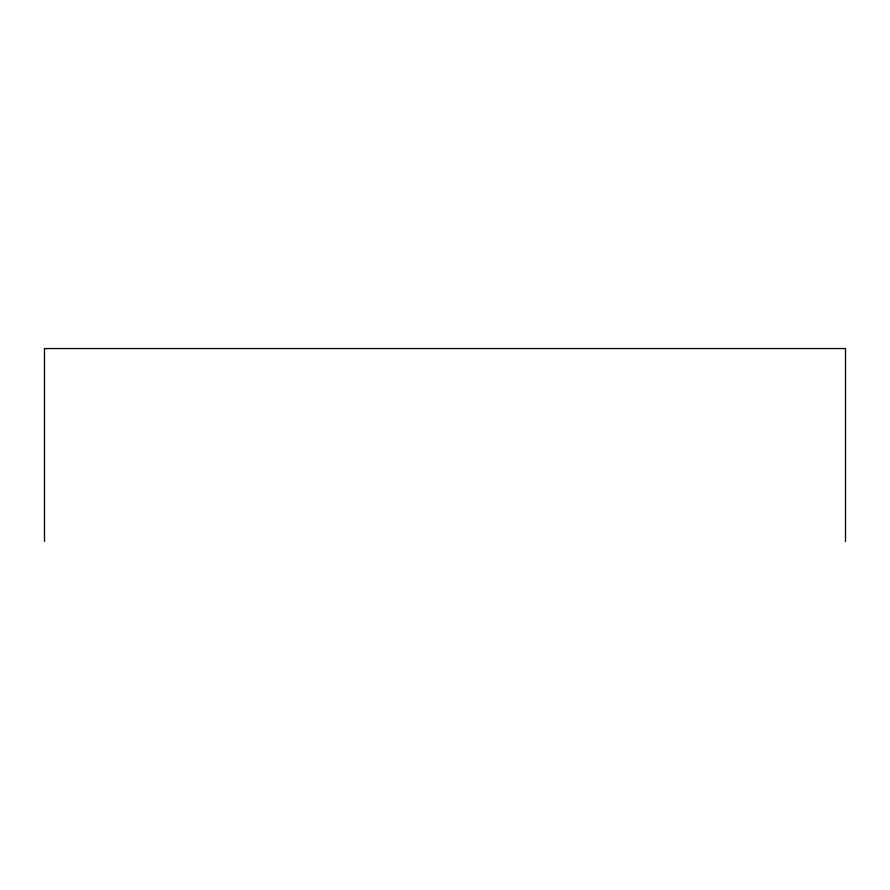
<?xml version="1.0" encoding="UTF-8"?>
<svg xmlns="http://www.w3.org/2000/svg" width="890" height="890" viewBox="0 0 890 890"><rect width="100%" height="100%" fill="white"/><g stroke="black" fill="none" stroke-linecap="round" stroke-linejoin="round"><path stroke-width="1.33" d="M845.5 541.443L845.5 348.557L44.5 348.557L44.5 541.443"/></g></svg>
